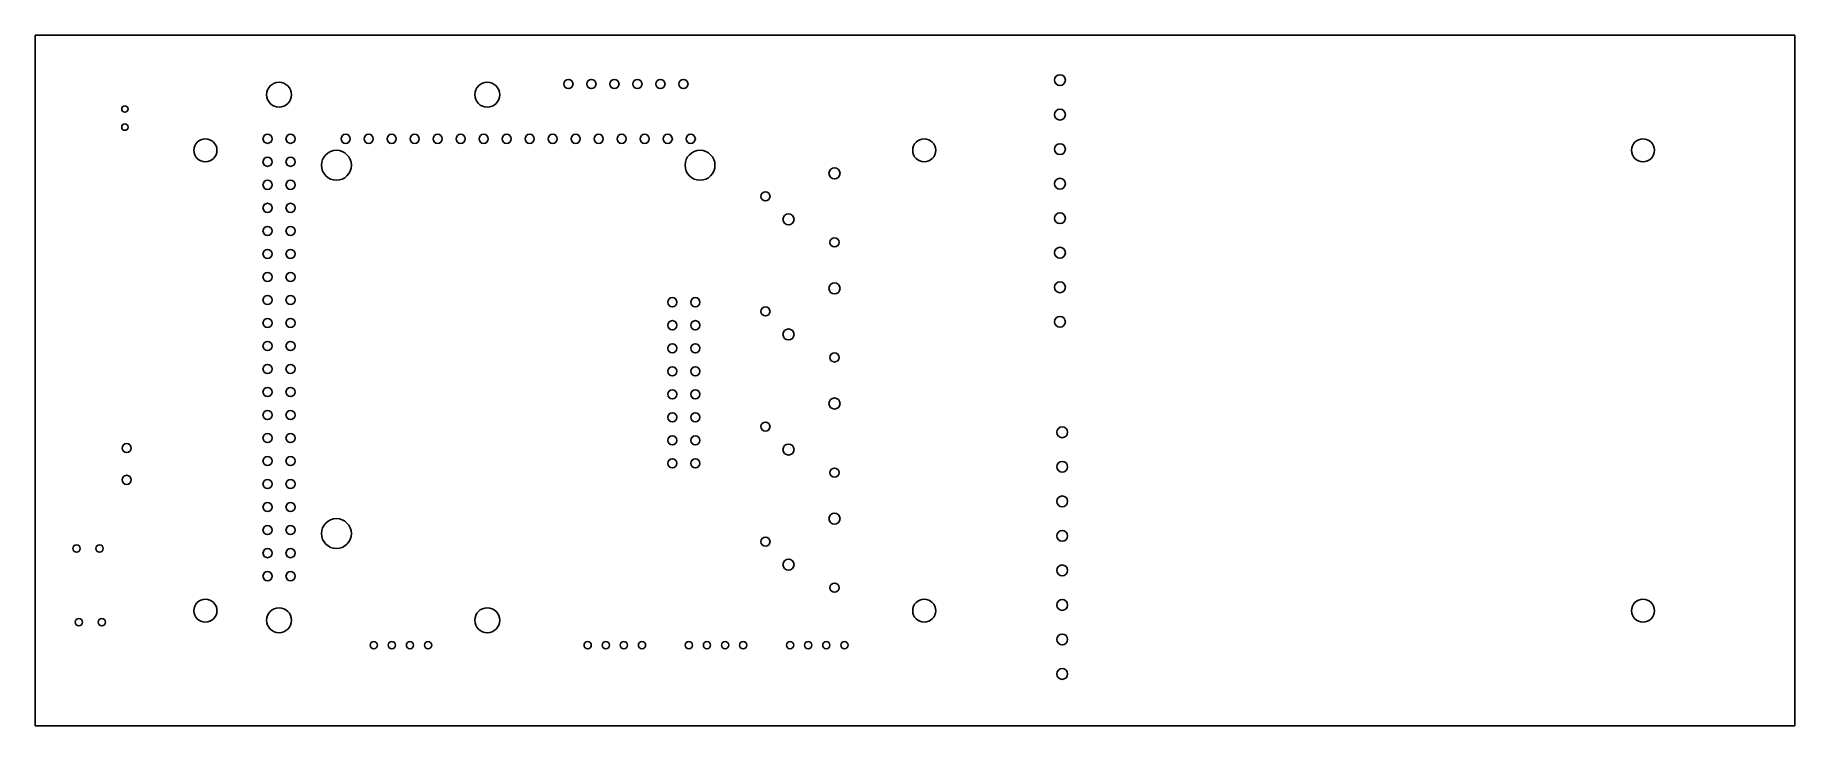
# Model space of a CAD drawing. Extents: x 0 to 194, y 0 to 76.
import ezdxf

# ---------------------------------------------------------------- set-up
doc = ezdxf.new("R2010")
doc.units = 0
doc.layers.add('20', color=7, linetype='CONTINUOUS')
doc.layers.add('44', color=253, linetype='CONTINUOUS')

msp = doc.modelspace()

# ---------------------------------------------------------------- linework, layer by layer
at = {"layer": '20'}
for p, q in [((194.31, 76.2), (0, 76.2)), ((0, 76.2), (0, 0)), ((194.31, 0), (194.31, 76.2)), ((0, 0), (194.31, 0))]:
    msp.add_line(p, q, dxfattribs=at)
for centre, radius in [((26.924, 69.64), 1.375), ((49.924, 69.64), 1.375), ((18.796, 63.5), 1.27), ((98.171, 63.5), 1.27), ((177.546, 63.5), 1.27), ((33.2613, 61.849), 1.65), ((73.4187, 61.849), 1.65), ((80.645, 58.42), 0.5), ((88.265, 53.34), 0.5), ((80.645, 45.72), 0.5), ((88.265, 40.64), 0.5), ((80.645, 33.02), 0.5), ((88.265, 27.94), 0.5), ((33.2613, 21.209), 1.65), ((80.645, 20.32), 0.5), ((88.265, 15.24), 0.5), ((18.796, 12.7), 1.27), ((98.171, 12.7), 1.27), ((177.546, 12.7), 1.27), ((26.924, 11.64), 1.375), ((49.924, 11.64), 1.375)]:
    msp.add_circle(centre, radius, dxfattribs=at)
at = {"layer": '44'}
for centre, radius in [((58.8824, 70.824), 0.508), ((61.4224, 70.824), 0.508), ((63.9624, 70.824), 0.508), ((66.5024, 70.824), 0.508), ((69.0424, 70.824), 0.508), ((71.5824, 70.824), 0.508), ((113.157, 71.247), 0.6), ((9.906, 68.056), 0.35), ((113.157, 67.437), 0.6), ((9.906, 66.056), 0.35), ((25.654, 64.77), 0.5), ((28.194, 64.77), 0.5), ((34.29, 64.77), 0.508), ((36.83, 64.77), 0.508), ((39.37, 64.77), 0.508), ((41.91, 64.77), 0.508), ((44.45, 64.77), 0.508), ((46.99, 64.77), 0.508), ((49.53, 64.77), 0.508), ((52.07, 64.77), 0.508), ((54.61, 64.77), 0.508), ((57.15, 64.77), 0.508), ((59.69, 64.77), 0.508), ((62.23, 64.77), 0.508), ((64.77, 64.77), 0.508), ((67.31, 64.77), 0.508), ((69.85, 64.77), 0.508), ((72.39, 64.77), 0.508), ((113.157, 63.627), 0.6), ((25.654, 62.23), 0.5), ((28.194, 62.23), 0.5), ((88.265, 60.96), 0.61), ((113.157, 59.817), 0.6), ((25.654, 59.69), 0.5), ((28.194, 59.69), 0.5), ((25.654, 57.15), 0.5), ((28.194, 57.15), 0.5), ((83.185, 55.88), 0.61), ((113.157, 56.007), 0.6), ((25.654, 54.61), 0.5), ((28.194, 54.61), 0.5), ((25.654, 52.07), 0.5), ((28.194, 52.07), 0.5), ((113.157, 52.197), 0.6), ((25.654, 49.53), 0.5), ((28.194, 49.53), 0.5), ((88.265, 48.26), 0.61), ((113.157, 48.387), 0.6), ((25.654, 46.99), 0.5), ((28.194, 46.99), 0.5), ((70.358, 46.736), 0.508), ((72.898, 46.736), 0.508), ((25.654, 44.45), 0.5), ((28.194, 44.45), 0.5), ((70.358, 44.196), 0.508), ((72.898, 44.196), 0.508), ((113.157, 44.577), 0.6), ((83.185, 43.18), 0.61), ((25.654, 41.91), 0.5), ((28.194, 41.91), 0.5), ((70.358, 41.656), 0.508), ((72.898, 41.656), 0.508), ((25.654, 39.37), 0.5), ((28.194, 39.37), 0.5), ((70.358, 39.116), 0.508), ((72.898, 39.116), 0.508), ((25.654, 36.83), 0.5), ((28.194, 36.83), 0.5), ((70.358, 36.576), 0.508), ((72.898, 36.576), 0.508), ((88.265, 35.56), 0.61), ((25.654, 34.29), 0.5), ((28.194, 34.29), 0.5), ((70.358, 34.036), 0.508), ((72.898, 34.036), 0.508), ((10.092, 30.638), 0.5), ((25.654, 31.75), 0.5), ((28.194, 31.75), 0.5), ((70.358, 31.496), 0.508), ((72.898, 31.496), 0.508), ((83.185, 30.48), 0.61), ((113.411, 32.385), 0.6), ((25.654, 29.21), 0.5), ((28.194, 29.21), 0.5), ((70.358, 28.956), 0.508), ((72.898, 28.956), 0.508), ((113.411, 28.575), 0.6), ((10.092, 27.138), 0.5), ((25.654, 26.67), 0.5), ((28.194, 26.67), 0.5), ((113.411, 24.765), 0.6), ((25.654, 24.13), 0.5), ((28.194, 24.13), 0.5), ((88.265, 22.86), 0.61), ((25.654, 21.59), 0.5), ((28.194, 21.59), 0.5), ((113.411, 20.955), 0.6), ((4.572, 19.558), 0.4064), ((7.112, 19.558), 0.4064), ((25.654, 19.05), 0.5), ((28.194, 19.05), 0.5), ((83.185, 17.78), 0.61), ((113.411, 17.145), 0.6), ((25.654, 16.51), 0.5), ((28.194, 16.51), 0.5), ((113.411, 13.335), 0.6), ((4.826, 11.43), 0.4064), ((7.366, 11.43), 0.4064), ((113.411, 9.525), 0.6), ((37.386, 8.89), 0.4), ((39.386, 8.89), 0.4), ((41.386, 8.89), 0.4), ((43.386, 8.89), 0.4), ((61.008, 8.89), 0.4), ((63.008, 8.89), 0.4), ((65.008, 8.89), 0.4), ((67.008, 8.89), 0.4), ((72.184, 8.89), 0.4), ((74.184, 8.89), 0.4), ((76.184, 8.89), 0.4), ((78.184, 8.89), 0.4), ((83.36, 8.89), 0.4), ((85.36, 8.89), 0.4), ((87.36, 8.89), 0.4), ((89.36, 8.89), 0.4), ((113.411, 5.715), 0.6)]:
    msp.add_circle(centre, radius, dxfattribs=at)

doc.saveas('drawing.dxf')
